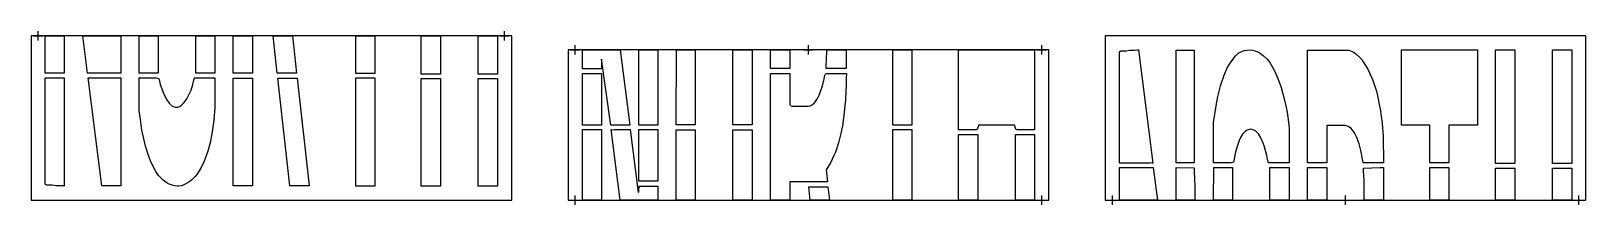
# Model space of a CAD drawing. Header units: inches. Extents: x 0 to 330, y -1 to 36.
import ezdxf

# ---------------------------------------------------------------- set-up
doc = ezdxf.new("R2010")
doc.units = ezdxf.units.IN
doc.header["$MEASUREMENT"] = 0
doc.layers.add('CUT', color=1, linetype='Continuous')
doc.layers.add('REG', color=5, linetype='Continuous')

msp = doc.modelspace()

# ---------------------------------------------------------------- linework, layer by layer
at = {"layer": 'CUT'}
for points in [[(6.58, 27.03), (6.5, 27.02), (3, 27.02), (3, 27.14), (3, 35), (7.03, 35), (7.03, 27.02), (6.82, 27.03)], [(19.04, 27.02), (12.93, 27.02), (12.67, 27.02), (12, 27.02), (11, 35), (19.04, 35)], [(23.8, 27.02), (23.09, 27.03), (22.92, 27.02), (22.92, 35), (26.95, 35), (26.95, 27.02)], [(39.03, 27.04), (34.93, 27.02), (34.93, 35), (39.03, 35)], [(47.01, 27.02), (46.8, 27.02), (46.36, 27.02), (46.3, 27.02), (42.91, 27.02), (42.91, 35), (47.01, 35)], [(55.85, 27.03), (55.73, 27.02), (52.25, 27.02), (51.36, 35), (55.45, 35), (56.34, 27.03), (56.13, 27.03)], [(72.93, 26.95), (72.73, 26.96), (71.91, 26.95), (69.63, 26.95), (68.91, 26.95), (68.91, 35), (72.93, 35)], [(86.92, 26.81), (86.72, 26.82), (86, 26.8), (82.82, 26.82), (82.82, 35), (86.92, 35)], [(99, 26.81), (98.79, 26.82), (98.08, 26.8), (95.62, 26.82), (94.9, 26.82), (94.9, 35), (99, 35)], [(126.36, 15.96), (123.64, 15.97), (123.02, 15.97), (121.07, 30.02), (121.03, 30.02), (121.03, 27.98), (120.8, 27.99), (120.68, 27.99), (120.41, 27.97), (117.21, 27.98), (117, 27.98), (117, 32), (125.05, 32), (127.05, 15.98), (126.81, 16)], [(133.04, 16.91), (133.03, 16.68), (133.03, 15.97), (129.01, 15.98), (129.01, 32), (133.03, 32)], [(140.74, 16.04), (140.5, 16.05), (140.43, 16.04), (136.88, 16.04), (136.97, 32), (140.96, 32), (140.95, 16.04)], [(152.82, 16.04), (152.58, 16.05), (152.49, 16.04), (148.93, 16.04), (148.93, 32), (153.03, 32), (153.03, 16.04)], [(160.8, 28.05), (160.55, 28.05), (160.48, 28.05), (156.91, 28.05), (156.91, 32), (161.01, 32), (161.01, 28.05)], [(173.02, 28.05), (168.73, 28.05), (168.74, 28.26), (168.75, 28.41), (168.73, 28.56), (168.92, 31.66), (168.92, 32), (173.02, 32)], [(186.93, 15.97), (182.91, 15.98), (182.91, 32), (186.93, 32)], [(208.9, 32), (208.9, 32), (213, 32), (213, 14.98), (209.39, 14.98), (209.27, 14.99), (209.05, 15.04), (209.02, 15.11), (208.88, 15.52), (208.84, 15.61), (208.71, 15.95), (201.65, 15.96), (201.38, 15.95), (201.12, 15.96), (201.11, 15.96), (201.07, 15.85), (200.91, 15.43), (200.82, 15.23), (200.72, 14.97), (196.82, 14.97), (196.82, 32), (200.92, 32), (200.92, 32)], [(237.85, 7.92), (237.5, 7.93), (237.37, 7.91), (231.75, 7.91), (231.7, 7.92), (231, 7.92), (231, 31.38), (231.01, 31.45), (231.03, 31.52), (231.06, 31.59), (231.1, 31.64), (231.16, 31.69), (231.22, 31.72), (231.29, 31.74), (231.36, 31.76), (232.45, 31.8), (233.23, 31.92), (234.24, 31.93), (234.84, 31.98), (235.05, 32), (238.06, 7.92)], [(246.89, 7.93), (243.01, 7.93), (243.01, 31.92), (243.22, 31.92), (243.45, 31.91), (243.54, 31.92), (246.89, 31.92)], [(255.26, 30.21), (255.62, 30.73), (256.36, 31.33), (257.12, 31.73), (257.57, 31.87), (258.13, 31.96), (258.64, 31.97), (259.26, 31.91), (259.72, 31.8), (260.17, 31.64), (260.73, 31.36), (261.17, 31.08), (261.57, 30.74), (262.25, 30.06), (262.89, 29.28), (263.76, 27.84), (264.5, 26.28), (265.07, 24.75), (265.29, 23.98), (265.71, 22.65), (266.23, 20.44), (266.56, 18.71), (266.88, 16.59), (267.01, 15.37), (267.03, 14.85), (267.03, 8.61), (267.01, 8.37), (267.02, 7.98), (262.62, 7.98), (262.47, 8.4), (262.27, 9.52), (261.73, 11.56), (261.52, 12.14), (260.94, 13.45), (260.49, 14.13), (259.95, 14.67), (259.68, 14.85), (259.38, 15), (259.11, 15.08), (258.88, 15.1), (258.6, 15.08), (258.29, 14.98), (257.94, 14.82), (257.67, 14.63), (257.39, 14.37), (257.14, 14.09), (256.61, 13.23), (256.38, 12.71), (255.81, 10.98), (255.58, 9.96), (255.31, 8.4), (255.26, 8.24), (255.18, 8.11), (255.01, 8.02), (254.7, 7.98), (250.99, 7.98), (250.99, 16.53), (251.62, 20.52), (251.9, 22.05), (252.46, 24.37), (253.19, 26.6), (253.87, 28.18), (254.5, 29.13)], [(282.75, 29.48), (283.73, 27.88), (284.71, 25.7), (285.52, 23.18), (285.89, 21.61), (286.15, 20.35), (286.31, 19.47), (286.73, 16.34), (286.94, 13.62), (287.02, 7.98), (282.76, 7.98), (282.74, 8.07), (282.62, 8.38), (282.22, 10.57), (281.86, 11.97), (281.39, 13.33), (280.97, 14.2), (280.75, 14.56), (280.45, 14.94), (280.09, 15.32), (279.8, 15.56), (279.51, 15.72), (279.2, 15.83), (278.92, 15.88), (278.49, 15.89), (275.01, 15.89), (275.01, 7.99), (274.8, 7.99), (274.54, 8), (274.46, 7.99), (271.63, 7.98), (271.49, 7.99), (270.91, 7.98), (270.91, 31.93), (279.69, 31.93), (280.41, 31.63), (280.83, 31.4), (281.14, 31.18), (282.04, 30.38), (282.44, 29.91)], [(300.58, 8), (300.38, 7.98), (296.91, 7.98), (296.91, 15.96), (290.83, 15.96), (290.83, 32), (307.01, 32), (307.01, 15.96), (300.93, 15.96), (300.93, 7.99), (300.72, 7.99)], [(311.22, 7.86), (311.03, 7.85), (310.82, 7.85), (310.82, 31.99), (314.08, 32), (314.72, 31.99), (314.92, 32), (314.92, 7.85), (311.39, 7.84)], [(326.4, 7.84), (322.9, 7.85), (322.9, 31.98), (327, 31.99), (327, 7.85), (326.79, 7.85), (326.59, 7.86)], [(120.58, 15.98), (120.49, 15.97), (117, 15.97), (117, 26.98), (117.2, 26.97), (117.65, 26.98), (121.03, 26.98), (121.03, 15.97), (120.82, 15.97)], [(161.44, 20.01), (161.81, 19.99), (164.4, 19.99), (164.96, 20.03), (165.32, 20.11), (165.62, 20.24), (165.94, 20.44), (166.22, 20.69), (166.47, 20.98), (166.77, 21.42), (167.06, 21.91), (167.26, 22.35), (167.97, 24.34), (168.33, 25.85), (168.46, 26.59), (168.55, 26.78), (168.66, 26.89), (168.86, 26.96), (169.13, 26.98), (173.07, 26.98), (173.06, 26.77), (173.02, 26.18), (173.02, 24.35), (172.94, 23.27), (172.88, 21.36), (172.46, 17.45), (172.19, 15.83), (171.88, 14.21), (171.36, 12.23), (170.7, 10.22), (170.47, 9.65), (169.67, 7.95), (168.77, 6.45), (169, 3.95), (161.01, 3.95), (161.01, 0), (156.91, 0), (156.91, 26.98), (161.01, 26.98), (161.01, 20.44), (161.1, 20.2), (161.24, 20.07)], [(6.79, 3.07), (5.33, 3.07), (4.5, 3.2), (3.41, 3.23), (3.38, 3.24), (3.23, 3.25), (3.18, 3.26), (3.15, 3.27), (3.11, 3.29), (3.08, 3.32), (3.05, 3.35), (3.03, 3.38), (3.01, 3.41), (3, 3.45), (3, 3.5), (3, 26.02), (3.21, 26.02), (3.45, 26.01), (3.53, 26.02), (7.03, 26.02), (7.03, 3.03)], [(19.04, 3.07), (18.83, 3.08), (18.33, 3.07), (14.99, 3.08), (12.13, 26.02), (12.33, 26.02), (12.66, 26.01), (12.78, 26.02), (19.04, 26.02)], [(27.15, 25.66), (27.4, 24.65), (27.93, 23.13), (28.31, 22.27), (28.79, 21.38), (29.33, 20.65), (29.81, 20.19), (30.09, 20), (30.39, 19.86), (30.66, 19.78), (30.89, 19.77), (31.12, 19.8), (31.39, 19.88), (31.64, 20.01), (31.91, 20.21), (32.52, 20.82), (33.07, 21.6), (33.37, 22.14), (33.95, 23.41), (34.32, 24.63), (34.56, 25.61), (34.64, 25.8), (34.74, 26.03), (39.02, 26.03), (39.01, 25.64), (39.02, 25.4), (39.03, 19.74), (38.81, 17.07), (38.45, 14.55), (37.99, 12.21), (37.51, 10.43), (36.75, 8.3), (36.02, 6.84), (35.17, 5.51), (34.8, 5.07), (34.09, 4.35), (33.77, 4.07), (33.34, 3.76), (32.84, 3.47), (32.28, 3.22), (31.87, 3.1), (31.36, 3.02), (30.99, 3.03), (30.16, 3.15), (29.79, 3.25), (29.3, 3.44), (28.67, 3.78), (28.02, 4.27), (27.07, 5.29), (26.46, 6.15), (26.14, 6.73), (25.32, 8.41), (24.82, 9.76), (24.28, 11.5), (23.83, 13.39), (23.53, 14.93), (23.19, 17.17), (22.92, 19.01), (22.92, 26.02), (26.53, 26.02), (26.8, 26), (26.98, 25.93), (27.08, 25.82)], [(47.01, 3.08), (42.91, 3.08), (42.91, 25.95), (46.48, 25.95), (46.55, 25.94), (46.8, 25.95), (47.01, 25.95)], [(59, 3.08), (58.78, 3.1), (58.23, 3.07), (55.55, 3.07), (54.9, 3.07), (52.36, 25.95), (52.57, 25.94), (52.82, 25.94), (52.91, 25.95), (56.46, 25.95)], [(72.93, 3.01), (68.91, 3.02), (68.91, 26.02), (72.4, 26.02), (72.48, 26.01), (72.73, 26.02), (72.93, 26.02)], [(82.82, 3), (82.82, 25.87), (86.92, 25.87), (86.92, 3.01), (83.42, 3), (83.24, 3.02), (83.03, 3.01)], [(99, 3.01), (94.9, 3.02), (94.9, 25.88), (98.41, 25.88), (98.51, 25.87), (98.79, 25.87), (99, 25.88)], [(117, 15.04), (117.21, 15.03), (117.88, 15.04), (121.03, 15.03), (121.03, 0), (117, 0)], [(129, 1.81), (129.01, 2.5), (129.03, 2.71), (129.03, 3.03), (129.35, 3.02), (129.72, 3.03), (132.83, 3.03), (133.04, 3.03), (133.04, 0), (125, 0), (123.13, 15.02), (123.4, 15), (123.85, 15.04), (126.46, 15.04), (127.16, 15.04), (128.84, 1.64)], [(132.83, 4.03), (132.59, 4.04), (132.5, 4.03), (129.01, 4.03), (129.01, 15.03), (129.21, 15.02), (129.7, 15.04), (133.04, 15.03), (133.04, 4.03)], [(136.92, 14.97), (140.4, 14.97), (140.59, 14.96), (140.74, 14.96), (140.95, 14.97), (140.95, 0), (136.92, 0)], [(153.03, 0), (148.93, 0), (148.93, 14.97), (149.14, 14.96), (149.37, 14.96), (149.45, 14.97), (153.03, 14.97)], [(186.93, 0), (182.91, 0), (182.91, 15.03), (183.11, 15.03), (183.37, 15.03), (183.46, 15.04), (186.93, 15.04)], [(200.92, 0), (196.82, 0), (196.82, 13.98), (197.03, 13.97), (197.27, 13.97), (197.36, 13.98), (200.92, 13.98)], [(213, 0), (208.9, 0), (208.9, 13.98), (209.11, 13.97), (209.35, 13.97), (209.43, 13.98), (213, 13.98)], [(231, 6.98), (231.68, 6.98), (232.2, 6.99), (238.17, 6.98), (239.05, 0), (231, 0)], [(247.02, 3.43), (247.03, 3.05), (247.03, 0), (243.01, 0), (243.01, 6.98), (246.84, 6.88), (246.85, 6.76), (246.88, 6.56), (246.9, 4.17)], [(251, 6.99), (251.21, 6.98), (251.91, 6.99), (254.97, 6.97), (254.96, 0), (250.97, 0)], [(262.93, 6.99), (263.13, 6.98), (263.54, 6.99), (267.03, 6.98), (267.03, 0), (262.93, 0)], [(270.91, 6.98), (271.11, 6.97), (271.61, 6.99), (275.01, 6.98), (275.01, 0), (270.91, 0)], [(282.8, 6.59), (282.81, 6.83), (286.32, 6.99), (286.82, 6.97), (287.02, 6.98), (287.02, 0), (282.92, 0), (282.92, 4.23), (282.81, 6.17)], [(300.93, 0), (296.91, 0), (296.91, 6.99), (300.4, 6.99), (300.48, 6.98), (300.73, 6.98), (300.93, 6.98)], [(310.82, 6.85), (311.41, 6.84), (311.56, 6.85), (314.92, 6.84), (314.92, 0), (310.82, 0)], [(322.9, 6.84), (323.11, 6.84), (323.36, 6.84), (323.43, 6.85), (327, 6.84), (327, 0), (322.9, 0)], [(165.04, 2.87), (165.29, 2.86), (165.74, 2.89), (169.13, 2.89), (169.45, 0), (165.36, 0)]]:
    msp.add_lwpolyline(points, close=True, dxfattribs=at)
at = {"layer": 'REG'}
for points in [[(0, 0), (102, 0), (102, 35), (0, 35)], [(228, 0), (330, 0), (330, 35), (228, 35)], [(114, 0), (216, 0), (216, 32), (114, 32)]]:
    msp.add_lwpolyline(points, close=True, dxfattribs=at)
for points in [[(0.5, 35), (2.5, 35)], [(1.5, 34), (1.5, 36)], [(99.5, 35), (101.5, 35)], [(100.5, 34), (100.5, 36)], [(115.5, 31), (115.5, 33)], [(165, 31), (165, 33)], [(214.5, 31), (214.5, 33)], [(114.5, 32), (116.5, 32)], [(164, 32), (166, 32)], [(213.5, 32), (215.5, 32)], [(114.5, 0), (116.5, 0)], [(115.5, -1), (115.5, 1)], [(213.5, 0), (215.5, 0)], [(214.5, -1), (214.5, 1)], [(228.5, 0), (230.5, 0)], [(229.5, -1), (229.5, 1)], [(278, 0), (280, 0)], [(279, -1), (279, 1)], [(327.5, 0), (329.5, 0)], [(328.5, -1), (328.5, 1)]]:
    msp.add_lwpolyline(points, dxfattribs=at)

doc.saveas('drawing.dxf')
